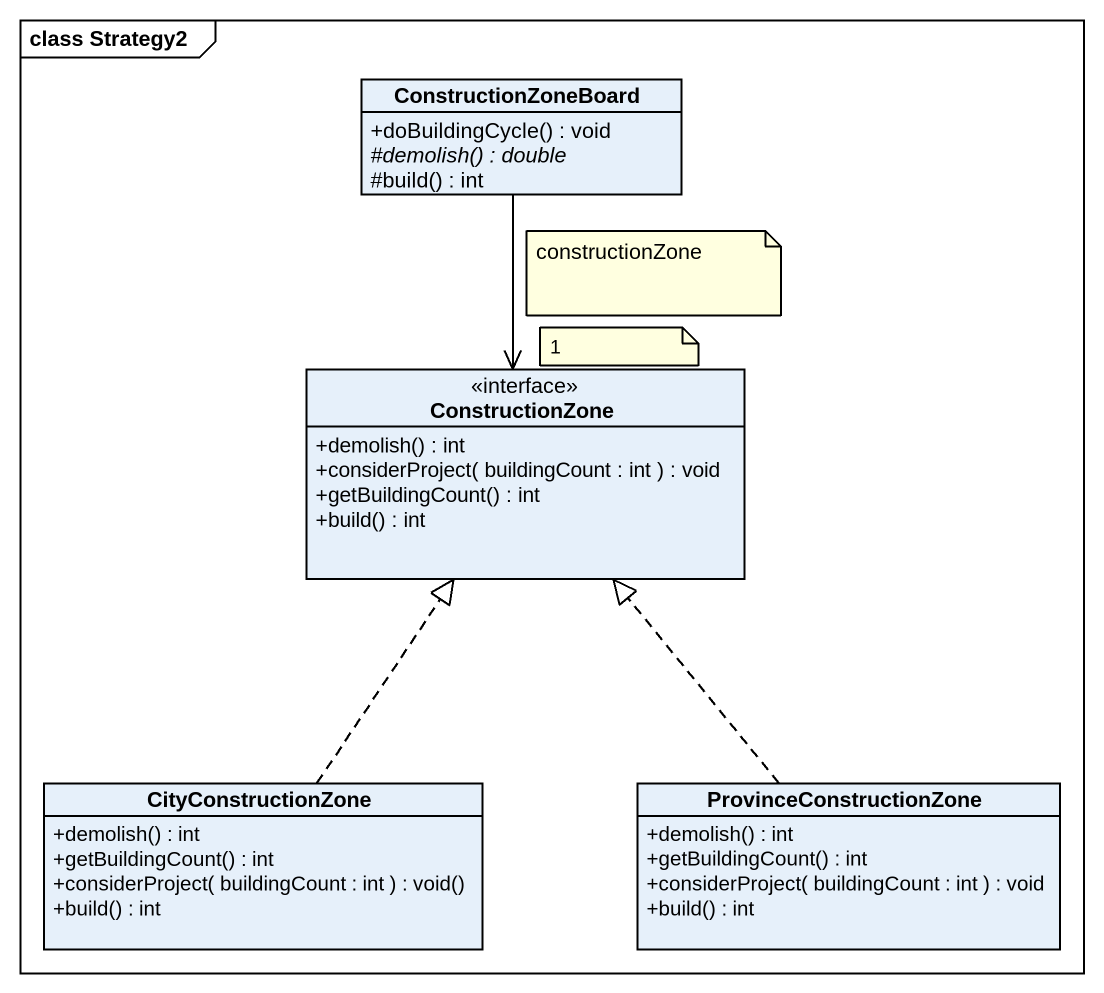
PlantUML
@startuml
mainframe class Strategy2
hide circle
hide empty members
skinparam classAttributeIconSize 0
class ConstructionZoneBoard {
  +doBuildingCycle() : void
  {abstract} #demolish() : double
  #build() : int
}
interface ConstructionZone {
  +demolish() : int
  +considerProject( buildingCount : int ) : void
  +getBuildingCount() : int
  +build() : int
}
class CityConstructionZone {
  +demolish() : int
  +getBuildingCount() : int
  +considerProject( buildingCount : int ) : void()
  +build() : int
}
class ProvinceConstructionZone {
  +demolish() : int
  +getBuildingCount() : int
  +considerProject( buildingCount : int ) : void
  +build() : int
}
ConstructionZoneBoard --> ConstructionZone
CityConstructionZone .up.|> ConstructionZone
ProvinceConstructionZone .up.|> ConstructionZone
note as N1
  constructionZone
end note
note as N2
  1
end note
@enduml
